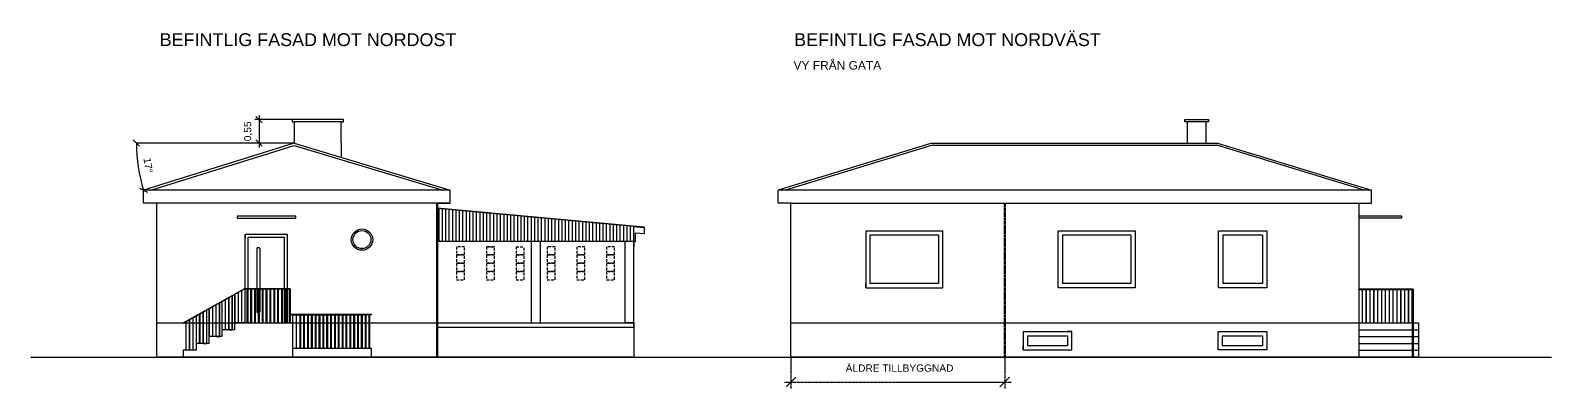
# Model space of a CAD drawing. Header units: millimetres. Extents: x -50011 to 90899, y -58634 to 31880.
# Drawn here: x -50011 to -14434, y -16453 to -8088 of the extents above; entities that cross this region are included whole.
import ezdxf

# ---------------------------------------------------------------- set-up
doc = ezdxf.new("R2010")
doc.units = ezdxf.units.MM
for name, pattern in [('ACAD_ISO04W100', [30, 24, -3, 0, -3]), ('CENTER2', [28.575, 19.05, -3.175, 3.175, -3.175]), ('HIDDEN', [9.525, 6.35, -3.175])]:
    doc.linetypes.add(name, pattern=pattern)
doc.layers.get('0').update_dxf_attribs({"color": 1})
for name, color, linetype in [('Angivelser', 7, 'Continuous'), ('Förtydligande', 8, 'CENTER2'), ('Grundritningar', 1, 'Continuous'), ('Mått', 4, 'Continuous'), ('Rörelsefogar', 1, 'CENTER2')]:
    doc.layers.add(name, color=color, linetype=linetype)
doc.styles.get("Standard").update_dxf_attribs({"font": 'Arial.ttf', "height": 170})
doc.dimstyles.new('Egen dimension', dxfattribs={"dimscale": 10, "dimtxt": 2.5, "dimasz": 15, "dimexe": 10, "dimexo": 0.625, "dimgap": 15, "dimtad": 1, "dimlfac": 0.001, "dimtxsty": 'Standard', "dimblk": 'OBLIQUE', "dimblk1": 'OBLIQUE', "dimblk2": 'OBLIQUE', "dimcen": 20, "dimdle": 10, "dimadec": 0, "dimazin": 0, "dimtfac": 1, "dimtmove": 0, "dimatfit": 3, "dimldrblk": 'OPEN90', "dimfxl": 1, "dimarcsym": 0})
doc.dimstyles.new('ISO-25', dxfattribs={"dimscale": 10, "dimtxt": 2.5, "dimasz": 15, "dimexe": 10, "dimexo": 0.625, "dimgap": 15, "dimtad": 1, "dimlfac": 0.001, "dimtxsty": 'Standard', "dimblk": 'OBLIQUE', "dimblk1": 'OBLIQUE', "dimblk2": 'OBLIQUE', "dimcen": 20, "dimdle": 10, "dimadec": 0, "dimazin": 0, "dimtfac": 1, "dimtmove": 0, "dimatfit": 3, "dimldrblk": 'OPEN90', "dimfxl": 1, "dimarcsym": 0})

# ---------------------------------------------------------------- blocks, each defined once
blk = doc.blocks.new('_Oblique')
at = {"color": 0, "linetype": 'ByBlock', "lineweight": -2}
blk.add_line((-0.5, -0.5), (0.5, 0.5), dxfattribs=at)
blk = doc.blocks.new('*D54')
at = {"layer": 'Defpoints', "color": 0, "ltscale": 10, "transparency": 16777216}
for p in [(-47533, -10720), (-43841, -10720), (-43841, -10720), (-47514, -11092), (-47365, -11820)]:
    blk.add_point(p, dxfattribs=at)
at = {"layer": 'Mått', "color": 0, "lineweight": -2, "ltscale": 10, "transparency": 16777216}
blk.add_arc((-43841, -10720), 3692, 180, 197.3318, dxfattribs=at)
at = {"layer": 'Mått', "color": 0, "lineweight": -2, "ltscale": 10, "transparency": 16777216, "xscale": 150, "yscale": 150, "zscale": 150}
for p, rotation in [((-47533, -10720), 90), ((-47365, -11820), 287.3317977329669)]:
    blk.add_blockref('_Oblique', p, dxfattribs=dict(at, rotation=rotation))
at = {"layer": 'Mått', "color": 0, "ltscale": 10, "transparency": 16777216, "insert": (-47257, -11241), "char_height": 170, "attachment_point": 5, "rotation": 278.6659}
blk.add_mtext('17°', dxfattribs=at)
blk = doc.blocks.new('_Open90')
at = {"color": 0, "linetype": 'ByBlock', "lineweight": -2}
for p, q in [((0, 0), (-1, 0)), ((-0.5, 0.5), (0, 0)), ((0, 0), (-0.5, -0.5))]:
    blk.add_line(p, q, dxfattribs=at)
blk = doc.blocks.new('*D55')
at = {"layer": 'Defpoints', "color": 0, "transparency": 16777216}
for p in [(-43841, -10170), (-44665, -10720), (-43841, -10720)]:
    blk.add_point(p, dxfattribs=at)
at = {"layer": 'Mått', "color": 0, "lineweight": -2, "transparency": 16777216}
for p, q in [((-43847, -10170), (-44765, -10170)), ((-44665, -10070), (-44665, -10820)), ((-43847, -10720), (-44765, -10720))]:
    blk.add_line(p, q, dxfattribs=at)
at = {"layer": 'Mått', "color": 0, "lineweight": -2, "transparency": 16777216, "xscale": 150, "yscale": 150, "zscale": 150}
for p, rotation in [((-44665, -10170), 90), ((-44665, -10720), 270)]:
    blk.add_blockref('_Oblique', p, dxfattribs=dict(at, rotation=rotation))
at = {"layer": 'Mått', "color": 0, "transparency": 16777216, "insert": (-44917, -10445), "char_height": 170, "attachment_point": 5, "rotation": 90}
blk.add_mtext('0,55', dxfattribs=at)
blk = doc.blocks.new('*D210')
at = {"layer": 'Defpoints', "color": 0, "transparency": 16777216}
for p in [(-32225, -15720), (-27225, -15720), (-27225, -16303)]:
    blk.add_point(p, dxfattribs=at)
at = {"layer": 'Förtydligande', "color": 0, "lineweight": -2, "transparency": 16777216}
for p, q in [((-32225, -15729), (-32225, -16453)), ((-27225, -15729), (-27225, -16453)), ((-32375, -16303), (-27075, -16303))]:
    blk.add_line(p, q, dxfattribs=at)
at = {"layer": 'Förtydligande', "color": 0, "lineweight": -2, "transparency": 16777216, "xscale": 225, "yscale": 225, "zscale": 225, "rotation": 180}
blk.add_blockref('_Oblique', (-32225, -16303), dxfattribs=at)
at = {"layer": 'Förtydligande', "color": 0, "lineweight": -2, "transparency": 16777216, "xscale": 225, "yscale": 225, "zscale": 225}
blk.add_blockref('_Oblique', (-27225, -16303), dxfattribs=at)
at = {"layer": 'Förtydligande', "color": 0, "transparency": 16777216, "insert": (-29684, -15976), "char_height": 170, "attachment_point": 5}
blk.add_mtext('ÄLDRE TILLBYGGNAD', dxfattribs=at)

msp = doc.modelspace()

# ---------------------------------------------------------------- linework, layer by layer
at = {"layer": 'Förtydligande', "linetype": 'ACAD_ISO04W100', "lineweight": -3, "ltscale": 0.1}
msp.add_line((-50011.262, -15720.136), (-14434.085, -15720.136), dxfattribs=at)
at = {"layer": 'Grundritningar'}
for p, q in [((-42690.517, -10170.232), (-43890.517, -10170.232)), ((-43890.517, -10170.232), (-43890.517, -10220.232)), ((-43890.517, -10220.232), (-43840.517, -10220.232)), ((-42740.517, -10220.232), (-43840.517, -10220.232)), ((-43840.517, -10220.232), (-43840.517, -10720.232)), ((-42740.517, -10720.232), (-42740.517, -10220.232)), ((-42740.517, -10220.232), (-42690.517, -10220.232)), ((-42690.517, -10220.232), (-42690.517, -10170.232)), ((-23009.451, -10220.136), (-23009.451, -10170.136)), ((-23009.451, -10170.136), (-22459.451, -10170.136)), ((-22959.451, -10220.136), (-23009.451, -10220.136)), ((-22509.451, -10220.136), (-22959.451, -10220.136)), ((-22959.451, -10220.136), (-22959.451, -10720.136)), ((-22509.451, -10720.136), (-22509.451, -10220.136)), ((-22459.451, -10220.136), (-22509.451, -10220.136)), ((-22459.451, -10170.136), (-22459.451, -10220.136)), ((-43840.517, -10720.232), (-47365.013, -11820.136)), ((-47197.641, -11820.136), (-43840.921, -10772.732)), ((-43840.921, -10772.732), (-40362.385, -11820.136)), ((-43840.517, -10720.232), (-40195.013, -11820.136)), ((-42740.517, -10720.232), (-42740.517, -11052.119)), ((-28925.15, -10720.136), (-32525.15, -11820.136)), ((-28910.446, -10767.925), (-32354.045, -11820.136)), ((-28925.15, -10720.136), (-22245.15, -10720.136)), ((-28910.446, -10767.925), (-22259.451, -10768.047)), ((-18813.633, -11820.136), (-22259.451, -10768.047)), ((-22245.15, -10720.136), (-18645.15, -11820.136)), ((-47365.013, -12120.136), (-47365.013, -11820.136)), ((-40195.013, -11820.136), (-47365.013, -11820.136)), ((-40195.013, -12120.136), (-40195.013, -11820.136)), ((-32525.15, -12120.136), (-32525.15, -11820.136)), ((-18645.15, -11820.136), (-32525.15, -11820.136)), ((-18645.15, -12120.136), (-18645.15, -11820.136)), ((-47065.013, -12120.136), (-47365.013, -12120.136)), ((-40195.013, -12120.136), (-47065.013, -12120.136)), ((-47065.013, -12120.136), (-47065.013, -14920.136)), ((-45175.013, -12420.136), (-45175.013, -12470.136)), ((-45175.013, -12420.136), (-43815.013, -12420.136)), ((-43815.013, -12420.136), (-43815.013, -12470.136)), ((-40495.013, -12120.136), (-40195.013, -12120.136)), ((-40495.013, -12250.136), (-40495.013, -12230.136)), ((-40495.013, -12230.136), (-35656.007, -12671.959)), ((-40495.013, -13020.136), (-40495.013, -12250.136)), ((-35895.013, -12670.136), (-40495.013, -12250.136)), ((-40455.013, -13020.136), (-40455.013, -12253.788)), ((-40375.013, -13020.136), (-40375.013, -12261.093)), ((-40295.013, -13020.136), (-40295.013, -12268.397)), ((-40215.013, -13020.136), (-40215.013, -12275.701)), ((-40135.013, -13020.136), (-40135.013, -12283.006)), ((-40055.013, -13020.136), (-40055.013, -12290.31)), ((-39975.013, -13020.136), (-39975.013, -12297.615)), ((-39895.013, -13020.136), (-39895.013, -12304.919)), ((-39815.013, -13020.136), (-39815.013, -12312.223)), ((-39735.013, -13020.136), (-39735.013, -12319.528)), ((-39655.013, -13020.136), (-39655.013, -12326.832)), ((-39575.013, -13020.136), (-39575.013, -12334.136)), ((-39495.013, -13020.136), (-39495.013, -12341.441)), ((-39415.013, -13020.136), (-39415.013, -12348.745)), ((-39335.013, -13020.136), (-39335.013, -12356.049)), ((-39255.013, -13020.136), (-39255.013, -12363.354)), ((-39175.013, -13020.136), (-39175.013, -12370.658)), ((-39095.013, -13020.136), (-39095.013, -12377.962)), ((-39015.013, -13020.136), (-39015.013, -12385.267)), ((-38935.013, -13020.136), (-38935.013, -12392.571)), ((-38855.013, -13020.136), (-38855.013, -12399.875)), ((-38775.013, -13020.136), (-38775.013, -12407.18)), ((-38695.013, -13020.136), (-38695.013, -12414.484)), ((-38615.013, -13020.136), (-38615.013, -12421.788)), ((-38535.013, -13020.136), (-38535.013, -12429.093)), ((-38455.013, -13020.136), (-38455.013, -12436.397)), ((-38375.013, -13020.136), (-38375.013, -12443.701)), ((-38295.013, -13020.136), (-38295.013, -12451.006)), ((-32225.15, -12120.136), (-32525.15, -12120.136)), ((-32225.15, -12120.136), (-18945.15, -12120.136)), ((-32225.15, -14920.136), (-32225.15, -12120.136)), ((-18945.15, -12120.136), (-18945.15, -14920.136)), ((-18945.15, -12120.136), (-18645.15, -12120.136)), ((-18945.15, -12120.136), (-18945.15, -12420.136)), ((-18945.15, -12420.136), (-17945.15, -12420.136)), ((-17945.15, -12420.136), (-17945.15, -12470.136)), ((-45175.013, -12470.136), (-43815.013, -12470.136)), ((-38215.013, -13020.136), (-38215.013, -12458.31)), ((-38135.013, -13020.136), (-38135.013, -12465.615)), ((-38055.013, -13020.136), (-38055.013, -12472.919)), ((-37975.013, -13020.136), (-37975.013, -12480.223)), ((-37895.013, -13020.136), (-37895.013, -12487.528)), ((-37815.013, -13020.136), (-37815.013, -12494.832)), ((-37735.013, -13020.136), (-37735.013, -12502.136)), ((-37655.013, -13020.136), (-37655.013, -12509.441)), ((-37575.013, -13020.136), (-37575.013, -12516.745)), ((-37495.013, -13020.136), (-37495.013, -12524.049)), ((-37415.013, -13020.136), (-37415.013, -12531.354)), ((-37335.013, -13020.136), (-37335.013, -12538.658)), ((-37255.013, -13020.136), (-37255.013, -12545.962)), ((-37175.013, -13020.136), (-37175.013, -12553.267)), ((-37095.013, -13020.136), (-37095.013, -12560.571)), ((-37015.013, -13020.136), (-37015.013, -12567.875)), ((-36935.013, -13020.136), (-36935.013, -12575.18)), ((-36855.013, -13020.136), (-36855.013, -12582.484)), ((-36775.013, -13020.136), (-36775.013, -12589.788)), ((-36695.013, -13020.136), (-36695.013, -12597.093)), ((-36615.013, -13020.136), (-36615.013, -12604.397)), ((-36535.013, -13020.136), (-36535.013, -12611.701)), ((-36455.013, -13020.136), (-36455.013, -12619.006)), ((-36375.013, -13020.136), (-36375.013, -12626.31)), ((-36295.013, -13020.136), (-36295.013, -12633.615)), ((-36215.013, -13020.136), (-36215.013, -12640.919)), ((-36135.013, -13020.136), (-36135.013, -12648.223)), ((-36055.013, -13020.136), (-36055.013, -12655.528)), ((-35975.013, -13020.136), (-35975.013, -12662.832)), ((-35895.013, -13020.136), (-35895.013, -12670.136)), ((-35895.013, -12670.136), (-35656.007, -12691.959)), ((-35656.007, -12691.959), (-35656.007, -12671.959)), ((-35656.007, -12691.959), (-35656.007, -12831.959)), ((-30475.15, -12770.136), (-30475.15, -14100.136)), ((-30475.15, -12770.136), (-28675.15, -12770.136)), ((-30475.15, -12770.136), (-30475.15, -12870.136)), ((-28675.15, -14100.136), (-28675.15, -12770.136)), ((-25975.15, -14100.136), (-25975.15, -12770.136)), ((-25975.15, -12770.136), (-24175.15, -12770.136)), ((-24175.15, -12770.136), (-24175.15, -14100.136)), ((-22225.15, -14100.136), (-22225.15, -12770.136)), ((-22225.15, -12770.136), (-21095.15, -12770.136)), ((-21095.15, -12770.136), (-21095.15, -14100.136)), ((-17945.15, -12470.136), (-18945.15, -12470.136)), ((-44985.013, -14920.136), (-44985.013, -12850.136)), ((-44985.013, -12850.136), (-44005.013, -12850.136)), ((-44985.013, -12850.136), (-44495.013, -12850.136)), ((-44985.013, -12850.136), (-44985.013, -12950.136)), ((-44915.013, -12950.136), (-44915.013, -12920.136)), ((-44915.013, -14920.136), (-44915.013, -12920.136)), ((-44915.013, -12920.136), (-44075.013, -12920.136)), ((-44915.013, -12920.136), (-44715.013, -12920.136)), ((-44695.013, -13160.136), (-44665.013, -13160.136)), ((-44075.013, -12920.136), (-44075.013, -14920.136)), ((-44005.013, -12850.136), (-44005.013, -14920.136)), ((-35895.013, -13020.136), (-40495.013, -13020.136)), ((-40495.013, -15020.136), (-40495.013, -13020.136)), ((-40455.013, -13020.136), (-40495.013, -13020.136)), ((-40375.013, -13020.136), (-40455.013, -13020.136)), ((-40295.013, -13020.136), (-40375.013, -13020.136)), ((-40215.013, -13020.136), (-40295.013, -13020.136)), ((-40135.013, -13020.136), (-40215.013, -13020.136)), ((-40055.013, -13020.136), (-40135.013, -13020.136)), ((-39975.013, -13020.136), (-40055.013, -13020.136)), ((-39895.013, -13020.136), (-39975.013, -13020.136)), ((-39815.013, -13020.136), (-39895.013, -13020.136)), ((-39735.013, -13020.136), (-39815.013, -13020.136)), ((-39655.013, -13020.136), (-39735.013, -13020.136)), ((-39575.013, -13020.136), (-39655.013, -13020.136)), ((-39495.013, -13020.136), (-39575.013, -13020.136)), ((-39415.013, -13020.136), (-39495.013, -13020.136)), ((-39335.013, -13020.136), (-39415.013, -13020.136)), ((-39255.013, -13020.136), (-39335.013, -13020.136)), ((-39175.013, -13020.136), (-39255.013, -13020.136)), ((-39095.013, -13020.136), (-39175.013, -13020.136)), ((-39015.013, -13020.136), (-39095.013, -13020.136)), ((-38935.013, -13020.136), (-39015.013, -13020.136)), ((-38855.013, -13020.136), (-38935.013, -13020.136)), ((-38775.013, -13020.136), (-38855.013, -13020.136)), ((-38695.013, -13020.136), (-38775.013, -13020.136)), ((-38615.013, -13020.136), (-38695.013, -13020.136)), ((-38535.013, -13020.136), (-38615.013, -13020.136)), ((-38455.013, -13020.136), (-38535.013, -13020.136)), ((-38375.013, -13020.136), (-38455.013, -13020.136)), ((-38295.013, -13020.136), (-38375.013, -13020.136)), ((-38295.013, -14920.136), (-38295.013, -13020.136)), ((-38215.013, -13020.136), (-38295.013, -13020.136)), ((-38135.013, -13020.136), (-38215.013, -13020.136)), ((-38055.013, -13020.136), (-38135.013, -13020.136)), ((-38085.013, -14920.136), (-38085.013, -13020.136)), ((-37975.013, -13020.136), (-38055.013, -13020.136)), ((-37895.013, -13020.136), (-37975.013, -13020.136)), ((-37815.013, -13020.136), (-37895.013, -13020.136)), ((-37735.013, -13020.136), (-37815.013, -13020.136)), ((-37655.013, -13020.136), (-37735.013, -13020.136)), ((-37575.013, -13020.136), (-37655.013, -13020.136)), ((-37495.013, -13020.136), (-37575.013, -13020.136)), ((-37415.013, -13020.136), (-37495.013, -13020.136)), ((-37335.013, -13020.136), (-37415.013, -13020.136)), ((-37255.013, -13020.136), (-37335.013, -13020.136)), ((-37175.013, -13020.136), (-37255.013, -13020.136)), ((-37095.013, -13020.136), (-37175.013, -13020.136)), ((-37015.013, -13020.136), (-37095.013, -13020.136)), ((-36935.013, -13020.136), (-37015.013, -13020.136)), ((-36855.013, -13020.136), (-36935.013, -13020.136)), ((-36775.013, -13020.136), (-36855.013, -13020.136)), ((-36695.013, -13020.136), (-36775.013, -13020.136)), ((-36615.013, -13020.136), (-36695.013, -13020.136)), ((-36535.013, -13020.136), (-36615.013, -13020.136)), ((-36455.013, -13020.136), (-36535.013, -13020.136)), ((-36375.013, -13020.136), (-36455.013, -13020.136)), ((-36295.013, -13020.136), (-36375.013, -13020.136)), ((-36215.013, -13020.136), (-36295.013, -13020.136)), ((-36135.013, -13020.136), (-36215.013, -13020.136)), ((-36055.013, -13020.136), (-36135.013, -13020.136)), ((-36105.013, -14920.136), (-36105.013, -13020.136)), ((-35975.013, -13020.136), (-36055.013, -13020.136)), ((-35895.013, -13020.136), (-35975.013, -13020.136)), ((-35895.013, -15020.136), (-35895.013, -13020.136)), ((-35895.013, -13020.136), (-35895.013, -13140.136)), ((-35895.013, -13020.136), (-35860.013, -13020.136)), ((-35860.013, -13020.136), (-35860.013, -12813.332)), ((-35860.013, -12813.332), (-35656.007, -12831.959)), ((-30375.15, -12870.136), (-30375.15, -14000.136)), ((-28775.15, -12870.136), (-30375.15, -12870.136)), ((-28775.15, -12870.136), (-28775.15, -14000.136)), ((-25875.15, -12870.136), (-25875.15, -14000.136)), ((-24275.15, -12870.136), (-25875.15, -12870.136)), ((-24275.15, -12870.136), (-24275.15, -14000.136)), ((-22125.15, -12870.136), (-22125.15, -14000.136)), ((-21195.15, -12870.136), (-22125.15, -12870.136)), ((-21195.15, -12870.136), (-21195.15, -14000.136)), ((-44715.013, -13180.136), (-44715.013, -14660.136)), ((-44645.013, -13180.136), (-44645.013, -14660.136)), ((-35895.013, -14920.136), (-35895.013, -13569.997)), ((-46435.013, -14920.136), (-45009.152, -14122.681)), ((-45009.152, -14132.681), (-46435.013, -14930.136)), ((-45155.013, -14214.258), (-45155.013, -14920.136)), ((-45145.013, -14920.136), (-45145.013, -14208.665)), ((-45075.013, -14169.516), (-45075.013, -14920.136)), ((-45065.013, -14920.136), (-45065.013, -14163.923)), ((-44985.013, -14120.136), (-44999.39, -14120.136)), ((-43954.539, -14130.136), (-44999.39, -14130.136)), ((-43954.539, -14120.136), (-44989.835, -14120.136)), ((-44944.082, -14920.136), (-44944.082, -14130.136)), ((-44934.082, -14130.136), (-44934.082, -14920.136)), ((-44854.082, -14920.136), (-44854.082, -14130.136)), ((-44844.082, -14130.136), (-44844.082, -14920.136)), ((-44764.082, -14920.136), (-44764.082, -14130.136)), ((-44754.082, -14130.136), (-44754.082, -14920.136)), ((-44674.082, -14920.136), (-44674.082, -14130.136)), ((-44664.082, -14130.136), (-44664.082, -14920.136)), ((-44584.082, -14920.136), (-44584.082, -14130.136)), ((-44574.082, -14130.136), (-44574.082, -14920.136)), ((-44494.082, -14920.136), (-44494.082, -14130.136)), ((-44484.082, -14130.136), (-44484.082, -14920.136)), ((-44404.082, -14920.136), (-44404.082, -14130.136)), ((-44394.082, -14130.136), (-44394.082, -14920.136)), ((-44314.082, -14920.136), (-44314.082, -14130.136)), ((-44304.082, -14130.136), (-44304.082, -14920.136)), ((-44224.082, -14920.136), (-44224.082, -14130.136)), ((-44214.082, -14130.136), (-44214.082, -14920.136)), ((-44134.082, -14920.136), (-44134.082, -14130.136)), ((-44124.082, -14130.136), (-44124.082, -14920.136)), ((-44044.082, -14920.136), (-44044.082, -14130.136)), ((-44034.082, -14130.136), (-44034.082, -14920.136)), ((-43934.539, -14120.136), (-43954.539, -14120.136)), ((-43954.539, -14130.136), (-43944.539, -14130.136)), ((-43949.539, -14920.136), (-43949.539, -14130.136)), ((-43944.539, -14130.136), (-43934.539, -14130.136)), ((-43944.539, -14130.136), (-43939.539, -14130.136)), ((-43939.539, -14130.136), (-43939.539, -14920.136)), ((-43934.539, -14130.136), (-43934.539, -14120.136)), ((-30475.15, -14100.136), (-30475.15, -14000.136)), ((-30475.15, -14100.136), (-28675.15, -14100.136)), ((-28775.15, -14000.136), (-30375.15, -14000.136)), ((-24175.15, -14100.136), (-25975.15, -14100.136)), ((-24275.15, -14000.136), (-25875.15, -14000.136)), ((-21095.15, -14100.136), (-22225.15, -14100.136)), ((-21195.15, -14000.136), (-22125.15, -14000.136)), ((-18945.15, -14140.136), (-18945.15, -14130.136)), ((-17675.15, -14130.136), (-18945.15, -14130.136)), ((-18945.15, -14140.136), (-17695.15, -14140.136)), ((-18945.15, -14140.136), (-18865.15, -14140.136)), ((-18865.15, -14140.136), (-18865.15, -14920.136)), ((-18855.15, -14920.136), (-18855.15, -14140.136)), ((-18855.15, -14140.136), (-18775.15, -14140.136)), ((-18775.15, -14140.136), (-18775.15, -14920.136)), ((-18765.15, -14920.136), (-18765.15, -14140.136)), ((-18765.15, -14140.136), (-18685.15, -14140.136)), ((-18685.15, -14140.136), (-18685.15, -14920.136)), ((-18675.15, -14920.136), (-18675.15, -14140.136)), ((-18675.15, -14140.136), (-18595.15, -14140.136)), ((-18595.15, -14140.136), (-18595.15, -14920.136)), ((-18585.15, -14920.136), (-18585.15, -14140.136)), ((-18585.15, -14140.136), (-18505.15, -14140.136)), ((-18505.15, -14140.136), (-18505.15, -14920.136)), ((-18495.15, -14920.136), (-18495.15, -14140.136)), ((-18495.15, -14140.136), (-18415.15, -14140.136)), ((-18415.15, -14140.136), (-18415.15, -14920.136)), ((-18405.15, -14920.136), (-18405.15, -14140.136)), ((-18405.15, -14140.136), (-18325.15, -14140.136)), ((-18325.15, -14140.136), (-18325.15, -14920.136)), ((-18315.15, -14920.136), (-18315.15, -14140.136)), ((-18315.15, -14140.136), (-18235.15, -14140.136)), ((-18235.15, -14140.136), (-18235.15, -14920.136)), ((-18225.15, -14920.136), (-18225.15, -14140.136)), ((-18225.15, -14140.136), (-18145.15, -14140.136)), ((-18145.15, -14140.136), (-18145.15, -14920.136)), ((-18135.15, -14920.136), (-18135.15, -14140.136)), ((-18135.15, -14140.136), (-18055.15, -14140.136)), ((-18055.15, -14140.136), (-18055.15, -14920.136)), ((-18045.15, -14920.136), (-18045.15, -14140.136)), ((-18045.15, -14140.136), (-17965.15, -14140.136)), ((-17965.15, -14140.136), (-17965.15, -14920.136)), ((-17955.15, -14920.136), (-17955.15, -14140.136)), ((-17955.15, -14140.136), (-17875.15, -14140.136)), ((-17875.15, -14140.136), (-17875.15, -14920.136)), ((-17865.15, -14920.136), (-17865.15, -14140.136)), ((-17865.15, -14140.136), (-17785.15, -14140.136)), ((-17785.15, -14140.136), (-17785.15, -14920.136)), ((-17775.15, -14920.136), (-17775.15, -14140.136)), ((-17695.15, -14920.136), (-17695.15, -14140.136)), ((-17675.15, -14130.136), (-17675.15, -15720.136)), ((-45755.013, -14549.826), (-45755.013, -15240.136)), ((-45745.013, -15240.136), (-45745.013, -14544.233)), ((-45675.013, -14505.084), (-45675.013, -15240.136)), ((-45665.013, -15240.136), (-45665.013, -14499.491)), ((-45595.013, -14460.341), (-45595.013, -15240.136)), ((-45585.013, -15240.136), (-45585.013, -14454.748)), ((-45535.013, -14426.784), (-45535.013, -15080.136)), ((-45525.013, -15080.136), (-45525.013, -14421.192)), ((-45455.013, -14382.042), (-45455.013, -15080.136)), ((-45445.013, -15080.136), (-45445.013, -14376.449)), ((-45375.013, -14337.3), (-45375.013, -15080.136)), ((-45365.013, -15080.136), (-45365.013, -14331.707)), ((-45295.013, -15080.136), (-45295.013, -14292.557)), ((-45285.013, -15080.136), (-45285.013, -14286.964)), ((-45235.013, -14259), (-45235.013, -14920.136)), ((-45225.013, -14920.136), (-45225.013, -14253.408)), ((-47065.013, -14920.136), (-47065.013, -15720.136)), ((-47065.013, -14920.136), (-40495.013, -14920.136)), ((-46435.013, -14930.136), (-46435.013, -14920.136)), ((-46375.022, -14896.584), (-46375.022, -15560.136)), ((-46365.022, -15560.136), (-46365.022, -14890.992)), ((-46295.022, -14851.842), (-46295.022, -15560.136)), ((-46285.022, -15560.136), (-46285.022, -14846.249)), ((-46215.022, -14807.1), (-46215.022, -15560.136)), ((-46205.022, -15560.136), (-46205.022, -14801.507)), ((-46135.013, -14762.352), (-46135.013, -15400.136)), ((-46125.013, -15400.136), (-46125.013, -14756.76)), ((-46055.013, -15400.136), (-46055.013, -14717.61)), ((-46045.013, -15400.136), (-46045.013, -14712.017)), ((-45975.013, -14672.868), (-45975.013, -15400.136)), ((-45965.013, -15400.136), (-45965.013, -14667.275)), ((-45895.013, -14628.125), (-45895.013, -15400.136)), ((-45885.013, -15400.136), (-45885.013, -14622.532)), ((-45835.013, -14594.568), (-45835.013, -15240.136)), ((-45825.013, -15240.136), (-45825.013, -14588.976)), ((-44985.013, -14920.136), (-45235.013, -14920.136)), ((-45235.013, -14920.136), (-45235.013, -15080.136)), ((-45034.082, -14920.136), (-45024.082, -14920.136)), ((-44985.013, -14920.136), (-44005.013, -14920.136)), ((-44985.013, -14920.136), (-44885.013, -14920.136)), ((-44885.013, -14920.136), (-44915.013, -14920.136)), ((-44665.013, -14680.136), (-44695.013, -14680.136)), ((-44005.013, -14920.136), (-43885.013, -14920.136)), ((-43939.539, -14920.136), (-43949.539, -14920.136)), ((-42035.013, -14720.136), (-43939.539, -14720.136)), ((-42035.013, -14730.136), (-43939.539, -14730.136)), ((-43885.013, -14730.136), (-43885.013, -15520.136)), ((-43875.013, -14730.136), (-43885.013, -14730.136)), ((-43885.013, -14920.136), (-43885.013, -15720.136)), ((-43875.013, -15520.136), (-43875.013, -14730.136)), ((-43875.013, -14730.136), (-43785.013, -14730.136)), ((-43795.013, -14730.136), (-43795.013, -15520.136)), ((-43785.013, -14730.136), (-43795.013, -14730.136)), ((-43785.013, -14730.136), (-43695.013, -14730.136)), ((-43785.013, -15520.136), (-43785.013, -14730.136)), ((-43705.013, -15520.136), (-43705.013, -14730.136)), ((-43695.013, -14730.136), (-43605.013, -14730.136)), ((-43695.013, -14730.136), (-43695.013, -15520.136)), ((-43615.013, -15520.136), (-43615.013, -14730.136)), ((-43605.013, -14730.136), (-43515.013, -14730.136)), ((-43605.013, -14730.136), (-43605.013, -15520.136)), ((-43525.013, -15520.136), (-43525.013, -14730.136)), ((-43515.013, -14730.136), (-43515.013, -15520.136)), ((-43515.013, -14730.136), (-43425.013, -14730.136)), ((-43435.013, -15520.136), (-43435.013, -14730.136)), ((-43425.013, -14730.136), (-43335.013, -14730.136)), ((-43425.013, -14730.136), (-43425.013, -15520.136)), ((-43345.013, -15520.136), (-43345.013, -14730.136)), ((-43335.013, -14730.136), (-43245.013, -14730.136)), ((-43335.013, -14730.136), (-43335.013, -15520.136)), ((-43255.013, -15520.136), (-43255.013, -14730.136)), ((-43245.013, -14730.136), (-43155.013, -14730.136)), ((-43245.013, -14730.136), (-43245.013, -15520.136)), ((-43165.013, -15520.136), (-43165.013, -14730.136)), ((-43155.013, -14730.136), (-43065.013, -14730.136)), ((-43155.013, -14730.136), (-43155.013, -15520.136)), ((-43075.013, -15520.136), (-43075.013, -14730.136)), ((-43065.013, -14730.136), (-42975.013, -14730.136)), ((-43065.013, -14730.136), (-43065.013, -15520.136)), ((-42985.013, -15520.136), (-42985.013, -14730.136)), ((-42975.013, -14730.136), (-42885.013, -14730.136)), ((-42975.013, -14730.136), (-42975.013, -15520.136)), ((-42895.013, -15520.136), (-42895.013, -14730.136)), ((-42885.013, -14730.136), (-42795.013, -14730.136)), ((-42885.013, -14730.136), (-42885.013, -15520.136)), ((-42805.013, -15520.136), (-42805.013, -14730.136)), ((-42795.013, -14730.136), (-42705.013, -14730.136)), ((-42795.013, -14730.136), (-42795.013, -15520.136)), ((-42715.013, -15520.136), (-42715.013, -14730.136)), ((-42705.013, -14730.136), (-42615.013, -14730.136)), ((-42705.013, -14730.136), (-42705.013, -15520.136)), ((-42625.013, -15520.136), (-42625.013, -14730.136)), ((-42615.013, -14730.136), (-42525.013, -14730.136)), ((-42615.013, -14730.136), (-42615.013, -15520.136)), ((-42535.013, -15520.136), (-42535.013, -14730.136)), ((-42525.013, -14730.136), (-42435.013, -14730.136)), ((-42525.013, -14730.136), (-42525.013, -15520.136)), ((-42445.013, -15520.136), (-42445.013, -14730.136)), ((-42435.013, -14730.136), (-42345.013, -14730.136)), ((-42435.013, -14730.136), (-42435.013, -15520.136)), ((-42355.013, -15520.136), (-42355.013, -14730.136)), ((-42345.013, -14730.136), (-42255.013, -14730.136)), ((-42345.013, -14730.136), (-42345.013, -15520.136)), ((-42265.013, -15520.136), (-42265.013, -14730.136)), ((-42255.013, -14730.136), (-42165.013, -14730.136)), ((-42255.013, -14730.136), (-42255.013, -15520.136)), ((-42175.013, -15520.136), (-42175.013, -14730.136)), ((-42165.013, -14730.136), (-42165.013, -15520.136)), ((-42100.013, -14730.136), (-42100.013, -15520.136)), ((-42075.013, -15520.136), (-42075.013, -14730.136)), ((-42035.013, -14720.136), (-42035.013, -14720.136)), ((-42035.013, -14720.136), (-42035.013, -14730.136)), ((-40495.013, -14920.136), (-38295.013, -14920.136)), ((-40495.013, -14920.136), (-35895.013, -14920.136)), ((-38295.013, -14920.136), (-38085.013, -14920.136)), ((-35895.013, -14920.136), (-36105.013, -14920.136)), ((-35895.013, -14920.136), (-35895.013, -15720.136)), ((-32225.15, -15720.136), (-32225.15, -14920.136)), ((-32225.15, -14920.136), (-18945.15, -14920.136)), ((-18945.15, -14920.136), (-18945.15, -15720.136)), ((-18945.15, -14920.136), (-18945.15, -15120.136)), ((-18945.15, -14920.136), (-17545.15, -14920.136)), ((-18865.15, -14920.136), (-18855.15, -14920.136)), ((-18775.15, -14920.136), (-18765.15, -14920.136)), ((-18685.15, -14920.136), (-18675.15, -14920.136)), ((-18595.15, -14920.136), (-18585.15, -14920.136)), ((-18505.15, -14920.136), (-18495.15, -14920.136)), ((-18415.15, -14920.136), (-18405.15, -14920.136)), ((-18325.15, -14920.136), (-18315.15, -14920.136)), ((-18235.15, -14920.136), (-18225.15, -14920.136)), ((-18145.15, -14920.136), (-18135.15, -14920.136)), ((-18055.15, -14920.136), (-18045.15, -14920.136)), ((-17965.15, -14920.136), (-17955.15, -14920.136)), ((-17875.15, -14920.136), (-17865.15, -14920.136)), ((-17785.15, -14920.136), (-17775.15, -14920.136)), ((-17695.15, -14920.136), (-17695.15, -15720.136)), ((-17545.15, -14920.136), (-17545.15, -15720.136)), ((-45535.013, -15240.136), (-45835.013, -15240.136)), ((-45835.013, -15240.136), (-45835.013, -15400.136)), ((-45665.013, -15240.136), (-45585.013, -15240.136)), ((-45235.013, -15080.136), (-45535.013, -15080.136)), ((-45535.013, -15080.136), (-45535.013, -15240.136)), ((-45365.013, -15080.136), (-45295.013, -15080.136)), ((-45295.013, -15080.136), (-45285.013, -15080.136)), ((-40495.013, -15020.136), (-35895.013, -15020.136)), ((-40495.013, -15020.136), (-40495.013, -15720.136)), ((-35895.013, -15020.136), (-35895.013, -15720.136)), ((-26795.15, -15120.136), (-26795.15, -15550.136)), ((-26795.15, -15120.136), (-25655.15, -15120.136)), ((-26795.15, -15120.136), (-26795.15, -15220.136)), ((-26795.15, -15120.136), (-26695.15, -15120.136)), ((-26695.15, -15220.136), (-25755.15, -15220.136)), ((-26695.15, -15220.136), (-26695.15, -15450.136)), ((-25655.15, -15120.136), (-25755.15, -15120.136)), ((-25755.15, -15220.136), (-25755.15, -15450.136)), ((-25655.15, -15550.136), (-25655.15, -15120.136)), ((-22235.15, -15550.136), (-22235.15, -15120.136)), ((-22235.15, -15120.136), (-21095.15, -15120.136)), ((-22135.15, -15220.136), (-21195.15, -15220.136)), ((-22135.15, -15220.136), (-22135.15, -15450.136)), ((-21195.15, -15220.136), (-21195.15, -15450.136)), ((-21095.15, -15120.136), (-21095.15, -15550.136)), ((-18945.15, -15080.136), (-17545.15, -15080.136)), ((-18945.15, -15240.136), (-17545.15, -15240.136)), ((-46135.013, -15560.136), (-46435.013, -15560.136)), ((-46435.013, -15560.136), (-46435.013, -15720.136)), ((-45835.013, -15400.136), (-46135.013, -15400.136)), ((-46135.013, -15400.136), (-46135.013, -15560.136)), ((-46045.013, -15400.136), (-46055.013, -15400.136)), ((-45975.013, -15400.136), (-46045.013, -15400.136)), ((-45965.013, -15400.136), (-45885.013, -15400.136)), ((-42035.013, -15520.136), (-43885.013, -15520.136)), ((-43885.013, -15520.136), (-43875.013, -15520.136)), ((-43795.013, -15520.136), (-43785.013, -15520.136)), ((-43695.013, -15520.136), (-43705.013, -15520.136)), ((-43605.013, -15520.136), (-43615.013, -15520.136)), ((-43515.013, -15520.136), (-43525.013, -15520.136)), ((-43425.013, -15520.136), (-43435.013, -15520.136)), ((-43335.013, -15520.136), (-43345.013, -15520.136)), ((-43245.013, -15520.136), (-43255.013, -15520.136)), ((-43155.013, -15520.136), (-43165.013, -15520.136)), ((-43065.013, -15520.136), (-43075.013, -15520.136)), ((-42975.013, -15520.136), (-42985.013, -15520.136)), ((-42885.013, -15520.136), (-42895.013, -15520.136)), ((-42795.013, -15520.136), (-42805.013, -15520.136)), ((-42705.013, -15520.136), (-42715.013, -15520.136)), ((-42615.013, -15520.136), (-42625.013, -15520.136)), ((-42525.013, -15520.136), (-42535.013, -15520.136)), ((-42435.013, -15520.136), (-42445.013, -15520.136)), ((-42345.013, -15520.136), (-42355.013, -15520.136)), ((-42255.013, -15520.136), (-42265.013, -15520.136)), ((-42165.013, -15520.136), (-42175.013, -15520.136)), ((-42035.013, -15520.136), (-42075.013, -15520.136)), ((-42035.013, -15720.136), (-42035.013, -15520.136)), ((-26795.15, -15550.136), (-26795.15, -15450.136)), ((-26795.15, -15550.136), (-25655.15, -15550.136)), ((-26695.15, -15450.136), (-25755.15, -15450.136)), ((-21095.15, -15550.136), (-22235.15, -15550.136)), ((-22135.15, -15450.136), (-21195.15, -15450.136)), ((-18945.15, -15400.136), (-17545.15, -15400.136)), ((-18945.15, -15560.136), (-17545.15, -15560.136)), ((-36125.013, -15720.136), (-47065.013, -15720.136)), ((-43885.013, -15720.136), (-42035.013, -15720.136)), ((-40495.013, -15720.136), (-40485.013, -15720.136)), ((-40495.013, -15720.136), (-40485.013, -15720.136)), ((-35895.013, -15720.136), (-40495.013, -15720.136)), ((-18945.15, -15720.136), (-32225.15, -15720.136)), ((-27225.15, -15720.136), (-27235.15, -15720.136)), ((-17545.15, -15720.136), (-18945.15, -15720.136))]:
    msp.add_line(p, q, dxfattribs=at)
at = {"layer": 'Grundritningar', "lineweight": 211, "ltscale": 0.1}
msp.add_line((-40495.013, -15720.136), (-40495.013, -12120.136), dxfattribs=at)
at = {"layer": 'Grundritningar', "linetype": 'HIDDEN', "ltscale": 10}
for p, q in [((-40045.013, -13140.136), (-40045.013, -13325.136)), ((-39860.013, -13140.136), (-40045.013, -13140.136)), ((-39860.013, -13325.136), (-39860.013, -13140.136)), ((-39345.013, -13140.136), (-39160.013, -13140.136)), ((-39345.013, -13140.136), (-39345.013, -13325.136)), ((-39160.013, -13140.136), (-39345.013, -13140.136)), ((-39160.013, -13325.136), (-39160.013, -13140.136)), ((-38650.013, -13140.136), (-38650.013, -13325.136)), ((-38650.013, -13140.136), (-38465.013, -13140.136)), ((-38465.013, -13325.136), (-38465.013, -13140.136)), ((-37925.013, -13140.136), (-37925.013, -13325.136)), ((-37740.013, -13140.136), (-37925.013, -13140.136)), ((-37740.013, -13325.136), (-37740.013, -13140.136)), ((-37230.013, -13140.136), (-37230.013, -13325.136)), ((-37045.013, -13140.136), (-37230.013, -13140.136)), ((-37045.013, -13325.136), (-37045.013, -13140.136)), ((-36535.013, -13140.136), (-36535.013, -13325.136)), ((-36350.013, -13140.136), (-36535.013, -13140.136)), ((-36350.013, -13325.136), (-36350.013, -13140.136)), ((-40045.013, -13325.136), (-39860.013, -13325.136)), ((-40045.013, -13335.136), (-40045.013, -13520.136)), ((-39860.013, -13335.136), (-40045.013, -13335.136)), ((-39860.013, -13520.136), (-39860.013, -13335.136)), ((-39345.013, -13325.136), (-39160.013, -13325.136)), ((-39345.013, -13335.136), (-39345.013, -13520.136)), ((-39160.013, -13335.136), (-39345.013, -13335.136)), ((-39160.013, -13520.136), (-39160.013, -13335.136)), ((-38650.013, -13325.136), (-38465.013, -13325.136)), ((-38650.013, -13335.136), (-38650.013, -13520.136)), ((-38465.013, -13335.136), (-38650.013, -13335.136)), ((-38465.013, -13520.136), (-38465.013, -13335.136)), ((-37925.013, -13325.136), (-37740.013, -13325.136)), ((-37925.013, -13335.136), (-37925.013, -13520.136)), ((-37740.013, -13335.136), (-37925.013, -13335.136)), ((-37740.013, -13520.136), (-37740.013, -13335.136)), ((-37230.013, -13325.136), (-37045.013, -13325.136)), ((-37230.013, -13335.136), (-37230.013, -13520.136)), ((-37045.013, -13335.136), (-37230.013, -13335.136)), ((-37045.013, -13520.136), (-37045.013, -13335.136)), ((-36535.013, -13325.136), (-36350.013, -13325.136)), ((-36535.013, -13335.136), (-36535.013, -13520.136)), ((-36350.013, -13335.136), (-36535.013, -13335.136)), ((-36350.013, -13520.136), (-36350.013, -13335.136)), ((-40045.013, -13520.136), (-39860.013, -13520.136)), ((-40045.013, -13530.136), (-40045.013, -13715.136)), ((-39860.013, -13530.136), (-40045.013, -13530.136)), ((-40045.013, -13715.136), (-39860.013, -13715.136)), ((-40045.013, -13725.136), (-40045.013, -13910.136)), ((-39860.013, -13725.136), (-40045.013, -13725.136)), ((-39860.013, -13715.136), (-39860.013, -13530.136)), ((-39860.013, -13910.136), (-39860.013, -13725.136)), ((-39345.013, -13520.136), (-39160.013, -13520.136)), ((-39345.013, -13530.136), (-39345.013, -13715.136)), ((-39160.013, -13530.136), (-39345.013, -13530.136)), ((-39345.013, -13715.136), (-39160.013, -13715.136)), ((-39345.013, -13725.136), (-39345.013, -13910.136)), ((-39160.013, -13725.136), (-39345.013, -13725.136)), ((-39160.013, -13715.136), (-39160.013, -13530.136)), ((-39160.013, -13910.136), (-39160.013, -13725.136)), ((-38650.013, -13520.136), (-38465.013, -13520.136)), ((-38650.013, -13530.136), (-38650.013, -13715.136)), ((-38465.013, -13530.136), (-38650.013, -13530.136)), ((-38650.013, -13715.136), (-38465.013, -13715.136)), ((-38650.013, -13725.136), (-38650.013, -13910.136)), ((-38465.013, -13725.136), (-38650.013, -13725.136)), ((-38465.013, -13715.136), (-38465.013, -13530.136)), ((-38465.013, -13910.136), (-38465.013, -13725.136)), ((-37925.013, -13520.136), (-37740.013, -13520.136)), ((-37925.013, -13530.136), (-37925.013, -13715.136)), ((-37740.013, -13530.136), (-37925.013, -13530.136)), ((-37925.013, -13715.136), (-37740.013, -13715.136)), ((-37925.013, -13725.136), (-37925.013, -13910.136)), ((-37740.013, -13725.136), (-37925.013, -13725.136)), ((-37740.013, -13715.136), (-37740.013, -13530.136)), ((-37740.013, -13910.136), (-37740.013, -13725.136)), ((-37230.013, -13520.136), (-37045.013, -13520.136)), ((-37230.013, -13530.136), (-37230.013, -13715.136)), ((-37045.013, -13530.136), (-37230.013, -13530.136)), ((-37230.013, -13715.136), (-37045.013, -13715.136)), ((-37230.013, -13725.136), (-37230.013, -13910.136)), ((-37045.013, -13725.136), (-37230.013, -13725.136)), ((-37045.013, -13715.136), (-37045.013, -13530.136)), ((-37045.013, -13910.136), (-37045.013, -13725.136)), ((-36535.013, -13520.136), (-36350.013, -13520.136)), ((-36535.013, -13530.136), (-36535.013, -13715.136)), ((-36350.013, -13530.136), (-36535.013, -13530.136)), ((-36535.013, -13715.136), (-36350.013, -13715.136)), ((-36535.013, -13725.136), (-36535.013, -13910.136)), ((-36350.013, -13725.136), (-36535.013, -13725.136)), ((-36350.013, -13715.136), (-36350.013, -13530.136)), ((-36350.013, -13910.136), (-36350.013, -13725.136)), ((-40045.013, -13910.136), (-39860.013, -13910.136)), ((-39345.013, -13910.136), (-39160.013, -13910.136)), ((-38650.013, -13910.136), (-38465.013, -13910.136)), ((-37925.013, -13910.136), (-37740.013, -13910.136)), ((-37230.013, -13910.136), (-37045.013, -13910.136)), ((-36535.013, -13910.136), (-36350.013, -13910.136))]:
    msp.add_line(p, q, dxfattribs=at)
at = {"layer": 'Grundritningar'}
for radius in [250, 210]:
    msp.add_circle((-42256.762, -12973.415), radius, dxfattribs=at)
for centre, start, end in [((-44695.013, -13180.136), 90, 180), ((-44665.013, -13180.136), 0, 90), ((-44999.39, -14140.136), 90, 119.2174081), ((-44999.39, -14150.136), 90, 119.2174081), ((-44695.013, -14660.136), 180, 270), ((-44665.013, -14660.136), 270, 0)]:
    msp.add_arc(centre, 20, start, end, dxfattribs=at)
at = {"layer": 'Mått', "ltscale": 10}
msp.add_line((-43840.517, -10720.232), (-47532.652, -10720.232), dxfattribs=at)
at = {"layer": 'Mått'}
msp.add_line((-47197.641, -11820.136), (-47365.013, -11820.136), dxfattribs=at)
at = {"layer": 'Rörelsefogar', "lineweight": 211, "ltscale": 0.1}
msp.add_line((-27225.15, -12120.136), (-27225.15, -15720.136), dxfattribs=at)

# ---------------------------------------------------------------- texts
at = {"layer": 'Angivelser'}
for s, height, p in [('BEFINTLIG FASAD MOT NORDOST', 300, (-46988.151, -8453.168)), ('BEFINTLIG FASAD MOT NORDVÄST', 300, (-32148.288, -8453.168)), ('VY FRÅN GATA', 200, (-32163.122, -9002.162))]:
    msp.add_text(s, height=height, dxfattribs=at).set_placement(p)

# ---------------------------------------------------------------- dimensions: what is measured, and where the dimension line sits
at = {"layer": 'Förtydligande'}
dim = msp.add_linear_dim(base=(-27225.15, -16303.148), p1=(-32225.245, -15720.046), p2=(-27225.15, -15720.046), text='ÄLDRE TILLBYGGNAD', dimstyle='Egen dimension', override={"dimscale": 15}, dxfattribs=at)
dim.commit()
dim.dimension.update_dxf_attribs({"geometry": '*D210', "text_midpoint": (-29684.45, -16303.148), "dimtype": 160})
at = {"layer": 'Mått'}
dim = msp.add_linear_dim(base=(-44664.93, -10720.232), p1=(-43840.517, -10170.232), p2=(-43840.517, -10720.232), angle=270, dimstyle='ISO-25', dxfattribs=at)
dim.commit()
dim.dimension.update_dxf_attribs({"geometry": '*D55', "text_midpoint": (-44664.93, -10445.232), "dimtype": 160})
at = {"layer": 'Mått', "ltscale": 10}
dim = msp.add_angular_dim_2l(base=(-47513.899, -11091.888), line1=((-43840.517, -10720.232), (-47532.652, -10720.232)), line2=((-43840.517, -10720.232), (-47365.013, -11820.136)), dimstyle='ISO-25', dxfattribs=at)
dim.commit()
dim.dimension.update_dxf_attribs({"geometry": '*D54', "text_midpoint": (-47257.382, -11241.005)})

doc.saveas('drawing.dxf')
